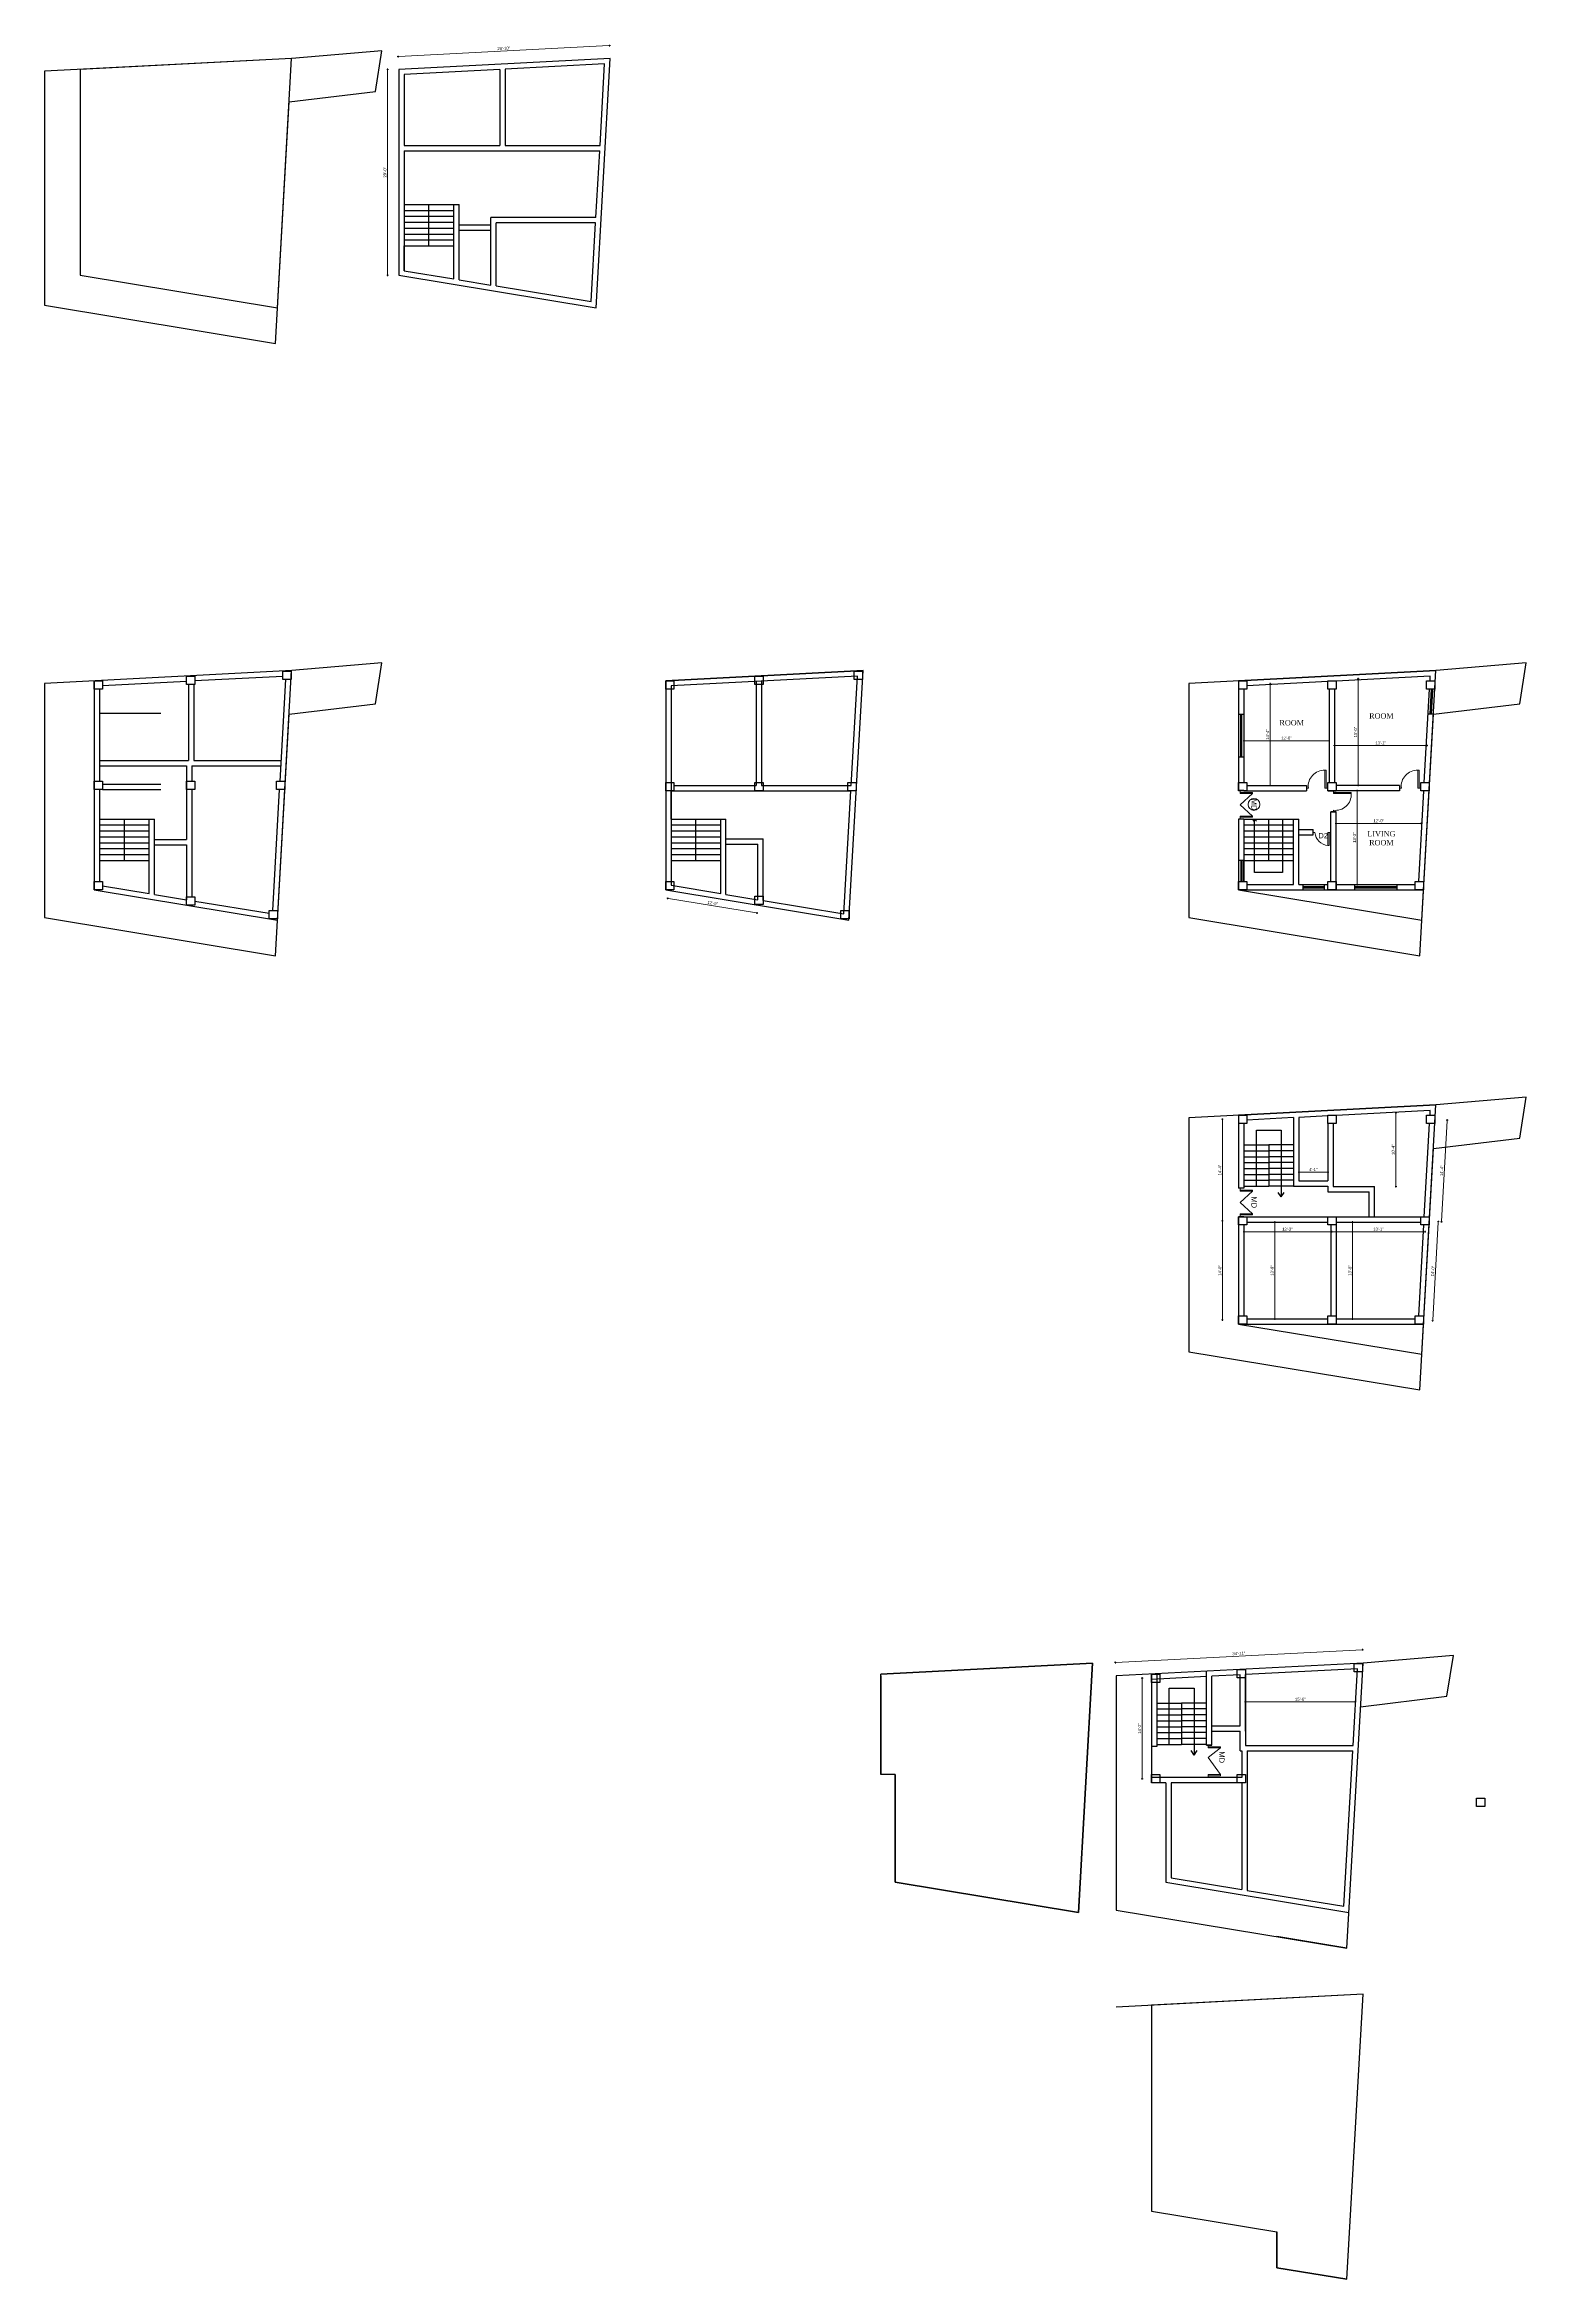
# Model space of a CAD drawing. Header units: inches. Extents: x -14619 to 1971361, y -855114 to -978.
# Drawn here: x 27634 to 30141, y -14253 to -10473 of the extents above; entities that cross this region are included whole.
import ezdxf
from ezdxf.enums import TextEntityAlignment as Align

# ---------------------------------------------------------------- set-up
doc = ezdxf.new("R2010")
doc.units = ezdxf.units.IN
doc.header["$LTSCALE"] = 0.5
doc.header["$MEASUREMENT"] = 0
doc.header["$PDMODE"] = 66
for name, color, linetype, lineweight in [('ELEVATION', 85, 'Continuous', 9), ('hatch', 9, 'Continuous', 0), ('Toilet', 7, 'Continuous', 25)]:
    doc.layers.add(name, color=color, linetype=linetype, lineweight=lineweight)
doc.styles.get("Standard").update_dxf_attribs({"font": 'arial.ttf'})
doc.dimstyles.new('S8', dxfattribs={"dimtxt": 5, "dimasz": 1, "dimexe": 6, "dimexo": 18, "dimgap": 1.9375, "dimtad": 1, "dimdec": 0, "dimzin": 3, "dimdsep": 46, "dimlunit": 4, "dimtxsty": 'Standard', "dimblk": 'dot 2', "dimcen": 12, "dimse1": 1, "dimse2": 1, "dimclrd": 1, "dimclre": 1, "dimclrt": 256, "dimadec": 0, "dimazin": 0, "dimtfac": 0.75, "dimtdec": 0, "dimtix": 1, "dimtmove": 1, "dimatfit": 3, "dimldrblk": 'DOT', "dimfxl": 1, "dimtolj": 1, "dimtzin": 0, "dimlwd": 9, "dimlwe": 9, "dimarcsym": 0})

# ---------------------------------------------------------------- blocks, each defined once
blk = doc.blocks.new('dot1')
at = {"layer": 'hatch'}
h = blk.add_hatch(color=256, dxfattribs=at)
edge = h.paths.add_edge_path()
edge.add_arc((0, 0), 1, 0, 360)
for p, q in [((3, 0), (-3, 0)), ((0, 3), (0, -3))]:
    blk.add_line(p, q, dxfattribs=at)
blk.add_circle((0, 0), 1, dxfattribs=at)
blk = doc.blocks.new('dot 2')
at = {"layer": 'hatch', "xscale": 0.5, "yscale": 0.5, "zscale": 0.5}
blk.add_blockref('dot1', (0, 0), dxfattribs=at)
blk = doc.blocks.new('*D912')
at = {"layer": 'Defpoints', "color": 0, "transparency": 16777216}
for p in [(28231.8, -10493.1), (28590.8, -10496.1), (28232.9, -10514.7)]:
    blk.add_point(p, dxfattribs=at)
at = {"layer": 'Toilet', "color": 1, "lineweight": 9, "transparency": 16777216}
blk.add_line((28588.7, -10474.6), (28232.8, -10493.1), dxfattribs=at)
for p, rotation in [((28231.8, -10493.1), 182.975964946168), ((28589.7, -10474.5), 2.975964946167994)]:
    blk.add_blockref('dot 2', p, dxfattribs=dict(at, rotation=rotation))
at = {"layer": 'Toilet', "transparency": 16777216, "insert": (28410.5, -10479.3), "char_height": 5, "attachment_point": 5, "rotation": 2.976}
blk.add_mtext('\\A1;29\'-10"', dxfattribs=at)
blk = doc.blocks.new('_Dot')
at = {"color": 0, "linetype": 'ByBlock', "lineweight": -2}
blk.add_line((-0.5, 0), (-1, 0), dxfattribs=at)
at = {"color": 0, "linetype": 'ByBlock', "const_width": 0.5}
blk.add_lwpolyline([(-0.25, 0, 1), (0.25, 0, 1)], format="xyb", close=True, dxfattribs=at)
blk = doc.blocks.new('*D913')
at = {"layer": 'Defpoints', "color": 0, "transparency": 16777216}
for p in [(28232.9, -10514.7), (28214, -10862.9), (28232.9, -10862.9)]:
    blk.add_point(p, dxfattribs=at)
at = {"layer": 'Toilet', "color": 1, "lineweight": 9, "transparency": 16777216}
blk.add_line((28214, -10515.7), (28214, -10861.9), dxfattribs=at)
for p, rotation in [((28214, -10514.7), 90), ((28214, -10862.9), 270)]:
    blk.add_blockref('dot 2', p, dxfattribs=dict(at, rotation=rotation))
at = {"layer": 'Toilet', "transparency": 16777216, "insert": (28209.5, -10688.8), "char_height": 5, "attachment_point": 5, "rotation": 90}
blk.add_mtext('\\A1;29\'-0"', dxfattribs=at)
blk = doc.blocks.new('*D917')
at = {"layer": 'Defpoints', "color": 0, "transparency": 16777216}
for p in [(29899, -11545.4), (29856.6, -11725.8), (29899, -11725.8)]:
    blk.add_point(p, dxfattribs=at)
at = {"layer": 'Toilet', "color": 1, "lineweight": 9, "transparency": 16777216}
blk.add_line((29856.6, -11546.4), (29856.6, -11724.8), dxfattribs=at)
for p, rotation in [((29856.6, -11545.4), 90), ((29856.6, -11725.8), 270)]:
    blk.add_blockref('dot 2', p, dxfattribs=dict(at, rotation=rotation))
at = {"layer": 'Toilet', "transparency": 16777216, "insert": (29852.2, -11635.6), "char_height": 5, "attachment_point": 5, "rotation": 90}
blk.add_mtext('\\A1;15\'-0"', dxfattribs=at)
blk = doc.blocks.new('*D918')
at = {"layer": 'Defpoints', "color": 0, "transparency": 16777216}
for p in [(29816.3, -11642), (29973, -11642), (29973, -11658.4)]:
    blk.add_point(p, dxfattribs=at)
at = {"layer": 'Toilet', "color": 1, "lineweight": 9, "transparency": 16777216}
blk.add_line((29817.3, -11658.4), (29972, -11658.4), dxfattribs=at)
at = {"layer": 'Toilet', "color": 1, "lineweight": 9, "transparency": 16777216, "rotation": 180}
blk.add_blockref('dot 2', (29816.3, -11658.4), dxfattribs=at)
at = {"layer": 'Toilet', "color": 1, "lineweight": 9, "transparency": 16777216}
blk.add_blockref('dot 2', (29973, -11658.4), dxfattribs=at)
at = {"layer": 'Toilet', "transparency": 16777216, "insert": (29894.7, -11653.9), "char_height": 5, "attachment_point": 5}
blk.add_mtext('\\A1;13\'-1"', dxfattribs=at)
blk = doc.blocks.new('*D919')
at = {"layer": 'Defpoints', "color": 0, "transparency": 16777216}
for p in [(29663.3, -11642), (29663.3, -11650.2), (29807.3, -11642)]:
    blk.add_point(p, dxfattribs=at)
at = {"layer": 'Toilet', "color": 1, "lineweight": 9, "transparency": 16777216}
blk.add_line((29806.3, -11650.2), (29664.3, -11650.2), dxfattribs=at)
at = {"layer": 'Toilet', "color": 1, "lineweight": 9, "transparency": 16777216, "rotation": 180}
blk.add_blockref('dot 2', (29663.3, -11650.2), dxfattribs=at)
at = {"layer": 'Toilet', "color": 1, "lineweight": 9, "transparency": 16777216}
blk.add_blockref('dot 2', (29807.3, -11650.2), dxfattribs=at)
at = {"layer": 'Toilet', "transparency": 16777216, "insert": (29735.3, -11645.7), "char_height": 5, "attachment_point": 5}
blk.add_mtext('\\A1;12\'-0"', dxfattribs=at)
blk = doc.blocks.new('*D920')
at = {"layer": 'Defpoints', "color": 0, "transparency": 16777216}
for p in [(29736.9, -11553.8), (29707.8, -11725.8), (29736.9, -11725.8)]:
    blk.add_point(p, dxfattribs=at)
at = {"layer": 'Toilet', "color": 1, "lineweight": 9, "transparency": 16777216}
blk.add_line((29707.8, -11554.8), (29707.8, -11724.8), dxfattribs=at)
for p, rotation in [((29707.8, -11553.8), 90), ((29707.8, -11725.8), 270)]:
    blk.add_blockref('dot 2', p, dxfattribs=dict(at, rotation=rotation))
at = {"layer": 'Toilet', "transparency": 16777216, "insert": (29703.3, -11639.8), "char_height": 5, "attachment_point": 5, "rotation": 90}
blk.add_mtext('\\A1;14\'-4"', dxfattribs=at)
blk = doc.blocks.new('*D922')
at = {"layer": 'Defpoints', "color": 0, "transparency": 16777216}
for p in [(29864.1, -13187.7), (29865.3, -13210.3), (29446.9, -13232)]:
    blk.add_point(p, dxfattribs=at)
at = {"layer": 'Toilet', "color": 1, "lineweight": 9, "transparency": 16777216}
blk.add_line((29446.7, -13209.4), (29863.1, -13187.7), dxfattribs=at)
for p, rotation in [((29864.1, -13187.7), 2.975964946167806), ((29445.7, -13209.4), 182.9759649461678)]:
    blk.add_blockref('dot 2', p, dxfattribs=dict(at, rotation=rotation))
at = {"layer": 'Toilet', "transparency": 16777216, "insert": (29654.7, -13194), "char_height": 5, "attachment_point": 5, "rotation": 2.976}
blk.add_mtext('\\A1;34\'-11"', dxfattribs=at)
blk = doc.blocks.new('*D965')
at = {"color": 1, "lineweight": 9, "transparency": 16777216}
blk.add_line((30007.2, -12293.1), (29997.6, -12462.9), dxfattribs=at)
at = {"layer": 'Defpoints', "color": 0, "transparency": 16777216}
for p in [(29979.4, -12290.5), (29969.8, -12462.3), (29997.6, -12463.9)]:
    blk.add_point(p, dxfattribs=at)
at = {"color": 1, "lineweight": 9, "transparency": 16777216}
for p, rotation in [((30007.3, -12292.1), 86.77451339904542), ((29997.6, -12463.9), 266.7745133990454)]:
    blk.add_blockref('dot 2', p, dxfattribs=dict(at, rotation=rotation))
at = {"transparency": 16777216, "insert": (29998, -12377.7), "char_height": 5, "attachment_point": 5, "rotation": 86.7745}
blk.add_mtext('\\A1;14\'-4"', dxfattribs=at)
blk = doc.blocks.new('*D966')
at = {"color": 1, "lineweight": 9, "transparency": 16777216}
blk.add_line((29982.8, -12630.2), (29992.1, -12464.6), dxfattribs=at)
at = {"layer": 'Defpoints', "color": 0, "transparency": 16777216}
for p in [(29969.8, -12462.3), (29992.2, -12463.6), (29960.3, -12630)]:
    blk.add_point(p, dxfattribs=at)
at = {"color": 1, "lineweight": 9, "transparency": 16777216}
for p, rotation in [((29992.2, -12463.6), 86.77451339904538), ((29982.7, -12631.2), 266.7745133990454)]:
    blk.add_blockref('dot 2', p, dxfattribs=dict(at, rotation=rotation))
at = {"transparency": 16777216, "insert": (29983, -12547.2), "char_height": 5, "attachment_point": 5, "rotation": 86.7745}
blk.add_mtext('\\A1;14\'-0"', dxfattribs=at)
blk = doc.blocks.new('*D967')
at = {"color": 1, "lineweight": 9, "transparency": 16777216}
blk.add_line((29813.3, -12480.7), (29968.8, -12480.7), dxfattribs=at)
at = {"layer": 'Defpoints', "color": 0, "transparency": 16777216}
for p in [(29812.3, -12462.3), (29969.8, -12462.3), (29969.8, -12480.7)]:
    blk.add_point(p, dxfattribs=at)
at = {"color": 1, "lineweight": 9, "transparency": 16777216, "rotation": 180}
blk.add_blockref('dot 2', (29812.3, -12480.7), dxfattribs=at)
at = {"color": 1, "lineweight": 9, "transparency": 16777216}
blk.add_blockref('dot 2', (29969.8, -12480.7), dxfattribs=at)
at = {"transparency": 16777216, "insert": (29891, -12476.2), "char_height": 5, "attachment_point": 5}
blk.add_mtext('\\A1;13\'-1"', dxfattribs=at)
blk = doc.blocks.new('*D969')
at = {"color": 1, "lineweight": 9, "transparency": 16777216}
blk.add_line((29664.3, -12481), (29809.3, -12481), dxfattribs=at)
at = {"layer": 'Defpoints', "color": 0, "transparency": 16777216}
for p in [(29663.3, -12469.3), (29810.3, -12469.3), (29810.3, -12481)]:
    blk.add_point(p, dxfattribs=at)
at = {"color": 1, "lineweight": 9, "transparency": 16777216, "rotation": 180}
blk.add_blockref('dot 2', (29663.3, -12481), dxfattribs=at)
at = {"color": 1, "lineweight": 9, "transparency": 16777216}
blk.add_blockref('dot 2', (29810.3, -12481), dxfattribs=at)
at = {"transparency": 16777216, "insert": (29736.8, -12476.5), "char_height": 5, "attachment_point": 5}
blk.add_mtext('\\A1;12\'-3"', dxfattribs=at)
blk = doc.blocks.new('*D970')
at = {"color": 1, "lineweight": 9, "transparency": 16777216}
blk.add_line((29847.1, -12465.3), (29847.1, -12627), dxfattribs=at)
at = {"layer": 'Defpoints', "color": 0, "transparency": 16777216}
for p in [(29819.3, -12464.3), (29819.3, -12628), (29847.1, -12628)]:
    blk.add_point(p, dxfattribs=at)
at = {"color": 1, "lineweight": 9, "transparency": 16777216}
for p, rotation in [((29847.1, -12464.3), 90), ((29847.1, -12628), 270)]:
    blk.add_blockref('dot 2', p, dxfattribs=dict(at, rotation=rotation))
at = {"transparency": 16777216, "insert": (29842.6, -12546.2), "char_height": 5, "attachment_point": 5, "rotation": 90}
blk.add_mtext('\\A1;13\'-8"', dxfattribs=at)
blk = doc.blocks.new('*D971')
at = {"color": 1, "lineweight": 9, "transparency": 16777216}
blk.add_line((29715.5, -12465.3), (29715.5, -12627), dxfattribs=at)
at = {"layer": 'Defpoints', "color": 0, "transparency": 16777216}
for p in [(29736.8, -12464.3), (29715.5, -12628), (29736.8, -12628)]:
    blk.add_point(p, dxfattribs=at)
at = {"color": 1, "lineweight": 9, "transparency": 16777216}
for p, rotation in [((29715.5, -12464.3), 90), ((29715.5, -12628), 270)]:
    blk.add_blockref('dot 2', p, dxfattribs=dict(at, rotation=rotation))
at = {"transparency": 16777216, "insert": (29711, -12546.2), "char_height": 5, "attachment_point": 5, "rotation": 90}
blk.add_mtext('\\A1;13\'-8"', dxfattribs=at)
blk = doc.blocks.new('*D973')
at = {"color": 1, "lineweight": 9, "transparency": 16777216}
blk.add_line((29850.6, -13275.9), (29666.8, -13275.9), dxfattribs=at)
at = {"layer": 'Defpoints', "color": 0, "transparency": 16777216}
for p in [(29665.8, -13275.9), (29665.8, -13284.7), (29851.6, -13284.7)]:
    blk.add_point(p, dxfattribs=at)
at = {"color": 1, "lineweight": 9, "transparency": 16777216, "rotation": 180}
blk.add_blockref('dot 2', (29665.8, -13275.9), dxfattribs=at)
at = {"color": 1, "lineweight": 9, "transparency": 16777216}
blk.add_blockref('dot 2', (29851.6, -13275.9), dxfattribs=at)
at = {"transparency": 16777216, "insert": (29758.7, -13271.4), "char_height": 5, "attachment_point": 5}
blk.add_mtext('\\A1;15\'-6"', dxfattribs=at)
blk = doc.blocks.new('*D974')
at = {"color": 1, "lineweight": 9, "transparency": 16777216}
blk.add_line((29626.9, -12291.6), (29626.9, -12461.3), dxfattribs=at)
at = {"layer": 'Defpoints', "color": 0, "transparency": 16777216}
for p in [(29661.4, -12290.6), (29626.9, -12462.3), (29661.3, -12462.3)]:
    blk.add_point(p, dxfattribs=at)
at = {"color": 1, "lineweight": 9, "transparency": 16777216}
for p, rotation in [((29626.9, -12290.6), 90), ((29626.9, -12462.3), 270)]:
    blk.add_blockref('dot 2', p, dxfattribs=dict(at, rotation=rotation))
at = {"transparency": 16777216, "insert": (29622.4, -12376.4), "char_height": 5, "attachment_point": 5, "rotation": 90}
blk.add_mtext('\\A1;14\'-4"', dxfattribs=at)
blk = doc.blocks.new('*D975')
at = {"color": 1, "lineweight": 9, "transparency": 16777216}
blk.add_line((29626.9, -12463.3), (29626.9, -12629), dxfattribs=at)
at = {"layer": 'Defpoints', "color": 0, "transparency": 16777216}
for p in [(29661.3, -12462.3), (29626.9, -12630), (29661.3, -12630)]:
    blk.add_point(p, dxfattribs=at)
at = {"color": 1, "lineweight": 9, "transparency": 16777216}
for p, rotation in [((29626.9, -12462.3), 90), ((29626.9, -12630), 270)]:
    blk.add_blockref('dot 2', p, dxfattribs=dict(at, rotation=rotation))
at = {"transparency": 16777216, "insert": (29622.4, -12546.2), "char_height": 5, "attachment_point": 5, "rotation": 90}
blk.add_mtext('\\A1;14\'-0"', dxfattribs=at)

msp = doc.modelspace()

# ---------------------------------------------------------------- linework, layer by layer
at = {"layer": 'ELEVATION', "color": 146, "ltscale": 0.25, "true_color": 0x105689}
for p, q in [((29802.3, -11700.3), (29800.3, -11700.3)), ((29800.3, -11700.3), (29800.3, -11730.3)), ((29802.3, -11730.3), (29802.3, -11700.3)), ((29959.8, -11700.3), (29957.8, -11700.3)), ((29957.8, -11700.3), (29957.8, -11730.3)), ((29959.8, -11730.3), (29959.8, -11700.3)), ((29657, -11734.6), (29657, -11737.6)), ((29657, -11737.6), (29678, -11737.6)), ((29657, -11739.6), (29657, -11737.6)), ((29678, -11739.6), (29657, -11739.6)), ((29678, -11739.6), (29657, -11758.6)), ((29678, -11737.6), (29678, -11739.6)), ((29772.3, -11730.3), (29769.3, -11730.3)), ((29800.3, -11730.3), (29802.3, -11730.3)), ((29805.3, -11730.3), (29802.3, -11730.3)), ((29814.8, -11734.8), (29814.8, -11737.8)), ((29814.8, -11737.8), (29844.8, -11737.8)), ((29814.8, -11739.8), (29814.8, -11737.8)), ((29844.8, -11739.8), (29814.8, -11739.8)), ((29844.8, -11737.8), (29844.8, -11739.8)), ((29929.8, -11730.3), (29926.8, -11730.3)), ((29957.8, -11730.3), (29959.8, -11730.3)), ((29962.8, -11730.3), (29959.8, -11730.3)), ((29678, -11777.6), (29657, -11758.6)), ((29678, -11777.6), (29657, -11777.6)), ((29657, -11777.6), (29657, -11779.6)), ((29657, -11782.6), (29657, -11779.6)), ((29657, -11779.6), (29678, -11779.6)), ((29678, -11777.6), (29678, -11779.6)), ((29814.8, -11767.8), (29814.8, -11770.8)), ((29783.3, -11805.7), (29780.3, -11805.7)), ((29805.3, -11827.7), (29805.3, -11805.7)), ((29805.3, -11805.7), (29807.3, -11805.7)), ((29807.3, -11827.7), (29805.3, -11827.7)), ((29810.3, -11805.7), (29807.3, -11805.7)), ((29807.3, -11805.7), (29807.3, -11827.7)), ((29657, -12407.3), (29657, -12410.3)), ((29657, -12410.3), (29678, -12410.3)), ((29657, -12412.3), (29657, -12410.3)), ((29678, -12412.3), (29657, -12412.3)), ((29678, -12412.3), (29657, -12431.3)), ((29678, -12450.3), (29657, -12431.3)), ((29678, -12410.3), (29678, -12412.3)), ((29678, -12450.3), (29657, -12450.3)), ((29657, -12450.3), (29657, -12452.3)), ((29657, -12455.3), (29657, -12452.3)), ((29657, -12452.3), (29678, -12452.3)), ((29678, -12450.3), (29678, -12452.3)), ((29602.5, -13348.9), (29602.5, -13351.9)), ((29602.5, -13351.9), (29623.5, -13351.9)), ((29602.5, -13353.9), (29602.5, -13351.9)), ((29623.5, -13353.9), (29602.5, -13353.9)), ((29623.5, -13353.9), (29602.5, -13369.9)), ((29623.5, -13398.9), (29602.5, -13369.9)), ((29623.5, -13351.9), (29623.5, -13353.9)), ((29623.5, -13398.9), (29602.5, -13398.9)), ((29602.5, -13398.9), (29602.5, -13400.9)), ((29602.5, -13403.9), (29602.5, -13400.9)), ((29602.5, -13400.9), (29623.5, -13400.9)), ((29623.5, -13398.9), (29623.5, -13400.9))]:
    msp.add_line(p, q, dxfattribs=at)
at = {"layer": 'ELEVATION'}
msp.add_circle((29680.3, -11757.9), 10.1, dxfattribs=at)
at = {"layer": 'ELEVATION', "color": 146, "ltscale": 0.25, "true_color": 0x105689}
for centre, radius, start, end in [((29798.9, -11727.1), 26.8, 86.8879, 187.062), ((29956.3, -11727.1), 26.8, 86.8879, 187.062), ((29818.1, -11741.3), 26.8, 262.938, 3.1121), ((29808.5, -11802.5), 25.4, 187.2043, 262.7957)]:
    msp.add_arc(centre, radius, start, end, dxfattribs=at)
at = {"layer": 'Toilet'}
for p, q in [((28027.7, -10918), (28051.5, -10496.1)), ((28581.3, -10505.6), (28412.9, -10514.4)), ((28573.5, -10643.3), (28581.3, -10505.6)), ((27693.6, -10514.7), (27693.6, -10862.9)), ((28403.9, -10514.8), (28241.9, -10523.3)), ((28241.9, -10523.3), (28241.9, -10643.3)), ((28403.9, -10514.8), (28403.9, -10643.3)), ((28412.9, -10514.4), (28412.9, -10643.3)), ((28241.9, -10643.3), (28403.9, -10643.3)), ((28241.9, -10652.3), (28573, -10652.3)), ((28241.9, -10652.3), (28241.9, -10855.3)), ((28412.9, -10643.3), (28573.5, -10643.3)), ((28566.6, -10765.3), (28573, -10652.3)), ((28241.9, -10743.3), (28325.9, -10743.3)), ((28241.9, -10753.3), (28325.9, -10753.3)), ((28241.9, -10763.3), (28325.9, -10763.3)), ((28283.9, -10813.3), (28283.9, -10743.3)), ((28325.9, -10869.1), (28325.9, -10743.3)), ((28325.9, -10743.3), (28334.9, -10743.3)), ((28334.9, -10870.6), (28334.9, -10743.3)), ((28388.9, -10879.5), (28388.9, -10765.3)), ((28566.6, -10765.3), (28388.9, -10765.3)), ((28241.9, -10773.3), (28325.9, -10773.3)), ((28241.9, -10783.3), (28325.9, -10783.3)), ((28241.9, -10793.3), (28325.9, -10793.3)), ((28241.9, -10803.3), (28325.9, -10803.3)), ((28334.9, -10777.6), (28388.9, -10777.6)), ((28334.9, -10786.6), (28388.9, -10786.6)), ((28397.9, -10881), (28397.9, -10774.3)), ((28566.1, -10774.3), (28397.9, -10774.3)), ((28558.6, -10907.5), (28566.1, -10774.3)), ((28241.9, -10855.3), (28241.9, -10813.3)), ((28241.9, -10813.3), (28325.9, -10813.3)), ((27693.6, -10862.9), (28027.7, -10918)), ((28241.9, -10855.3), (28325.9, -10869.1)), ((28334.9, -10870.6), (28388.9, -10879.5)), ((28397.9, -10881), (28558.6, -10907.5)), ((27717.6, -11549.1), (27717.6, -11902.5)), ((27726.6, -11563.1), (27726.6, -11718.8)), ((27873.6, -11550), (27731.6, -11557.4)), ((27877.2, -11555), (27877.2, -11683.8)), ((27886.2, -11555), (27886.2, -11683.8)), ((28036.7, -11541.5), (27887.6, -11549.2)), ((28027.7, -11953.6), (28051.5, -11531.7)), ((28032, -11718.8), (28041.7, -11546.5)), ((28684.7, -11549.1), (29018.6, -11531.7)), ((28684.7, -11549.1), (28684.7, -11902.5)), ((29009, -11541.2), (28693.7, -11557.6)), ((28693.7, -11557.6), (28693.7, -11894.8)), ((28837.7, -11550.1), (28837.7, -11725.8)), ((28846.7, -11550.1), (28846.7, -11725.8)), ((28994.8, -11953.6), (29018.6, -11531.7)), ((28998.6, -11725.8), (29009, -11541.2)), ((29654.3, -11549.1), (29988.2, -11531.7)), ((29654.3, -11549.1), (29654.3, -11734.8)), ((29663.3, -11563.1), (29663.3, -11720.8)), ((29805.3, -11550.2), (29668.4, -11557.3)), ((29807.3, -11563.1), (29807.3, -11720.8)), ((29816.3, -11563.1), (29816.3, -11720.8)), ((29978.7, -11541.2), (29819.3, -11549.5)), ((29964.4, -11953.6), (29988.2, -11531.7)), ((29968.5, -11720.8), (29977.4, -11563.1)), ((29978.2, -11549.1), (29978.7, -11541.2)), ((29978.5, -11605.5), (29980.9, -11563)), ((29980.5, -11605.5), (29982.9, -11563)), ((27726.6, -11603.8), (27830, -11603.8)), ((29663.3, -11606), (29654.3, -11606)), ((29657.8, -11678), (29657.8, -11606)), ((29659.8, -11678), (29659.8, -11606)), ((29984.1, -11605.5), (29975, -11605.5)), ((29663.3, -11678), (29654.3, -11678)), ((27726.6, -11683.8), (27877.2, -11683.8)), ((27726.6, -11692.8), (27873.6, -11692.8)), ((27873.6, -11692.8), (27873.6, -11817.2)), ((27882.6, -11692.8), (27882.6, -11718.8)), ((27882.6, -11692.8), (28033.4, -11692.8)), ((27886.2, -11683.8), (28033.9, -11683.8)), ((27726.6, -11732.8), (27726.6, -11888.5)), ((27731.6, -11723.8), (27830, -11723.8)), ((27731.6, -11732.8), (27830, -11732.8)), ((27882.6, -11732.8), (27882.6, -11914.2)), ((28019.6, -11937.3), (28031.2, -11732.8)), ((28693.7, -11782.8), (28693.7, -11734.8)), ((28693.7, -11734.8), (28998.1, -11734.8)), ((28698.7, -11725.8), (28837.7, -11725.8)), ((28846.7, -11725.8), (28998.6, -11725.8)), ((28986.4, -11943.1), (28998.1, -11734.8)), ((29663.3, -11734.6), (29654.3, -11734.6)), ((29663.3, -11734.8), (29769.3, -11734.8)), ((29668.3, -11725.8), (29769.3, -11725.8)), ((29769.3, -11725.8), (29769.3, -11734.8)), ((29769.3, -11725.8), (29769.3, -11734.8)), ((29769.3, -11725.8), (29769.3, -11734.8)), ((29805.3, -11734.8), (29819.3, -11734.8)), ((29926.8, -11734.8), (29814.3, -11734.8)), ((29926.8, -11725.8), (29819.3, -11725.8)), ((29926.8, -11725.8), (29926.8, -11734.8)), ((29926.8, -11725.8), (29926.8, -11734.8)), ((29959.1, -11888.5), (29967.8, -11734.8)), ((27726.6, -11782.8), (27810.6, -11782.8)), ((27768.6, -11852.8), (27768.6, -11782.8)), ((27810.6, -11908.7), (27810.6, -11782.8)), ((27810.6, -11782.8), (27819.6, -11782.8)), ((27819.6, -11910.2), (27819.6, -11782.8)), ((28693.7, -11782.8), (28777.7, -11782.8)), ((28735.7, -11852.8), (28735.7, -11782.8)), ((28777.7, -11908.7), (28777.7, -11782.8)), ((28777.7, -11782.8), (28786.7, -11782.8)), ((28786.7, -11910.2), (28786.7, -11782.8)), ((29654.3, -11782.8), (29654.3, -11902.5)), ((29663.3, -11782.8), (29654.3, -11782.8)), ((29663.3, -11782.8), (29654.3, -11782.8)), ((29663.3, -11782.8), (29663.3, -11888.5)), ((29663.3, -11782.8), (29747.3, -11782.8)), ((29681.4, -11782.8), (29678.4, -11786.6)), ((29681.4, -11872.9), (29681.4, -11782.8)), ((29681.4, -11782.8), (29684.3, -11786.6)), ((29705.3, -11852.8), (29705.3, -11782.8)), ((29728.8, -11782.8), (29728.8, -11872.9)), ((29747.3, -11893.5), (29747.3, -11782.8)), ((29747.3, -11782.8), (29756.3, -11782.8)), ((29756.3, -11893.5), (29756.3, -11782.8)), ((29810.3, -11888.5), (29810.3, -11770.8)), ((29810.3, -11770.8), (29819.3, -11770.8)), ((29819.3, -11770.8), (29810.3, -11770.8)), ((29819.3, -11770.8), (29810.3, -11770.8)), ((29819.3, -11770.8), (29810.3, -11770.8)), ((29819.3, -11902.5), (29819.3, -11770.8)), ((27726.6, -11792.8), (27810.6, -11792.8)), ((27726.6, -11802.8), (27810.6, -11802.8)), ((27726.6, -11812.8), (27810.6, -11812.8)), ((27726.6, -11822.8), (27810.6, -11822.8)), ((27819.6, -11817.2), (27873.6, -11817.2)), ((27819.6, -11826.2), (27873.6, -11826.2)), ((27873.6, -11826.2), (27873.6, -11919.1)), ((28693.7, -11792.8), (28777.7, -11792.8)), ((28693.7, -11802.8), (28777.7, -11802.8)), ((28693.7, -11812.8), (28777.7, -11812.8)), ((28693.7, -11822.8), (28777.7, -11822.8)), ((28786.7, -11816), (28849.7, -11816)), ((28786.7, -11825), (28840.7, -11825)), ((28840.7, -11919.1), (28840.7, -11825)), ((28849.7, -11920.6), (28849.7, -11816)), ((29663.3, -11792.8), (29747.3, -11792.8)), ((29663.3, -11802.8), (29747.3, -11802.8)), ((29663.3, -11812.8), (29747.3, -11812.8)), ((29663.3, -11822.8), (29747.3, -11822.8)), ((29756.3, -11800.5), (29780.3, -11800.5)), ((29756.3, -11809.5), (29780.3, -11809.5)), ((29780.3, -11809.5), (29780.3, -11800.5)), ((27726.6, -11832.8), (27810.6, -11832.8)), ((27726.6, -11842.8), (27810.6, -11842.8)), ((27726.6, -11852.8), (27810.6, -11852.8)), ((28693.7, -11832.8), (28777.7, -11832.8)), ((28693.7, -11842.8), (28777.7, -11842.8)), ((28693.7, -11852.8), (28777.7, -11852.8)), ((29663.3, -11852.8), (29654.3, -11852.8)), ((29657.8, -11852.8), (29657.8, -11888.5)), ((29659.8, -11852.8), (29659.8, -11888.5)), ((29663.3, -11832.8), (29747.3, -11832.8)), ((29663.3, -11842.8), (29747.3, -11842.8)), ((29663.3, -11852.8), (29747.3, -11852.8)), ((29663.3, -11888.5), (29663.3, -11852.8)), ((27717.6, -11902.5), (28027.7, -11953.6)), ((27731.6, -11895.7), (27810.6, -11908.7)), ((28684.7, -11902.5), (28994.8, -11953.6)), ((28693.7, -11894.8), (28777.7, -11908.7)), ((29654.3, -11902.5), (29964.4, -11953.6)), ((29654.3, -11902.5), (29967.3, -11902.5)), ((29668.3, -11893.5), (29747.3, -11893.5)), ((29728.8, -11872.9), (29681.4, -11872.9)), ((29756.3, -11893.5), (29805.3, -11893.5)), ((29762.8, -11893.5), (29762.8, -11902.5)), ((29762.8, -11897), (29798.8, -11897)), ((29762.8, -11899), (29798.8, -11899)), ((29798.8, -11893.5), (29798.8, -11902.5)), ((29819.3, -11893.5), (29953.3, -11893.5)), ((29850.3, -11893.5), (29850.3, -11902.5)), ((29850.3, -11897), (29922.3, -11897)), ((29850.3, -11899), (29922.3, -11899)), ((29922.3, -11893.5), (29922.3, -11902.5)), ((27819.6, -11910.2), (27873.6, -11919.1)), ((27887.6, -11921.4), (28013.7, -11942.2)), ((28849.7, -11920.6), (28986.4, -11943.1)), ((29654.3, -12283.6), (29988.2, -12266.2)), ((29978.7, -12275.7), (29819.3, -12284)), ((29964.4, -12688.1), (29988.2, -12266.2)), ((29978.2, -12283.6), (29978.7, -12275.7)), ((29654.3, -12283.6), (29654.3, -12407.3)), ((29663.3, -12297.6), (29663.3, -12407.3)), ((29747.3, -12287.7), (29668.4, -12291.8)), ((29684.3, -12403.8), (29684.3, -12308.8)), ((29684.3, -12308.8), (29726.3, -12308.8)), ((29726.3, -12308.8), (29726.3, -12421.9)), ((29747.3, -12287.7), (29747.3, -12403.8)), ((29805.3, -12284.7), (29756.3, -12287.3)), ((29756.3, -12287.3), (29756.3, -12394.8)), ((29756.3, -12287.3), (29756.3, -12394.8)), ((29805.3, -12297.6), (29805.3, -12394.8)), ((29814.3, -12297.6), (29814.3, -12404.3)), ((29968.5, -12455.3), (29977.4, -12297.6)), ((29663.3, -12333.8), (29705.3, -12333.8)), ((29663.3, -12333.8), (29705.3, -12333.8)), ((29663.3, -12343.8), (29705.3, -12343.8)), ((29663.3, -12343.8), (29705.3, -12343.8)), ((29663.3, -12353.8), (29705.3, -12353.8)), ((29663.3, -12353.8), (29705.3, -12353.8)), ((29705.3, -12333.8), (29705.3, -12403.8)), ((29747.3, -12333.8), (29705.3, -12333.8)), ((29747.3, -12333.8), (29705.3, -12333.8)), ((29747.3, -12343.8), (29705.3, -12343.8)), ((29747.3, -12343.8), (29705.3, -12343.8)), ((29747.3, -12353.8), (29705.3, -12353.8)), ((29747.3, -12353.8), (29705.3, -12353.8)), ((29663.3, -12363.8), (29705.3, -12363.8)), ((29663.3, -12363.8), (29705.3, -12363.8)), ((29663.3, -12373.8), (29705.3, -12373.8)), ((29663.3, -12373.8), (29705.3, -12373.8)), ((29663.3, -12383.8), (29705.3, -12383.8)), ((29663.3, -12383.8), (29705.3, -12383.8)), ((29663.3, -12393.8), (29705.3, -12393.8)), ((29663.3, -12393.8), (29705.3, -12393.8)), ((29747.3, -12363.8), (29705.3, -12363.8)), ((29747.3, -12363.8), (29705.3, -12363.8)), ((29747.3, -12373.8), (29705.3, -12373.8)), ((29747.3, -12373.8), (29705.3, -12373.8)), ((29747.3, -12383.8), (29705.3, -12383.8)), ((29747.3, -12383.8), (29705.3, -12383.8)), ((29747.3, -12393.8), (29705.3, -12393.8)), ((29747.3, -12393.8), (29705.3, -12393.8)), ((29756.3, -12394.8), (29805.3, -12394.8)), ((29663.3, -12407.3), (29654.3, -12407.3)), ((29663.3, -12403.8), (29705.3, -12403.8)), ((29663.3, -12403.8), (29705.3, -12403.8)), ((29747.3, -12403.8), (29705.3, -12403.8)), ((29747.3, -12403.8), (29705.3, -12403.8)), ((29726.3, -12421.9), (29721.2, -12414.1)), ((29726.3, -12421.9), (29731.5, -12414.1)), ((29747.3, -12403.8), (29756.3, -12403.8)), ((29756.3, -12403.8), (29805.3, -12403.8)), ((29756.3, -12403.8), (29756.3, -12403.8)), ((29805.3, -12403.8), (29805.3, -12413.3)), ((29805.3, -12413.3), (29875.4, -12413.3)), ((29814.3, -12404.3), (29884.4, -12404.3)), ((29875.4, -12455.3), (29875.4, -12413.3)), ((29884.4, -12455.3), (29884.4, -12404.3)), ((29663.3, -12455.3), (29654.3, -12455.3)), ((29663.3, -12455.3), (29654.3, -12455.3)), ((29654.3, -12455.3), (29654.3, -12469.3)), ((29663.3, -12469.3), (29663.3, -12623)), ((29668.3, -12455.3), (29805.3, -12455.3)), ((29668.3, -12464.3), (29805.3, -12464.3)), ((29810.3, -12469.3), (29810.3, -12623)), ((29819.3, -12455.3), (29962.8, -12455.3)), ((29819.3, -12464.3), (29962.8, -12464.3)), ((29819.3, -12469.3), (29819.3, -12623)), ((29959.1, -12623), (29967.8, -12469.3)), ((29654.3, -12637), (29964.4, -12688.1)), ((29654.3, -12637), (29967.3, -12637)), ((29668.3, -12628), (29805.3, -12628)), ((29819.3, -12628), (29953.3, -12628)), ((29865.3, -13210.3), (29446.9, -13232)), ((29599.8, -13348.9), (29599.8, -13224.1)), ((29837.6, -13692.5), (29864.8, -13210.3)), ((30017.8, -13197.4), (29865.3, -13210.3)), ((30006.5, -13266.4), (30017.8, -13197.4)), ((29049, -13232), (29049, -13398.9)), ((29446.9, -13232), (29446.9, -13628)), ((29506.8, -13228.9), (29506.8, -13351.4)), ((29506.9, -13232), (29506.9, -13412.9)), ((29515.8, -13228.4), (29515.8, -13351.4)), ((29536.8, -13347.9), (29536.8, -13252.9)), ((29536.8, -13252.9), (29578.8, -13252.9)), ((29578.8, -13252.9), (29578.8, -13366)), ((29608.8, -13348.9), (29608.8, -13232.6)), ((29656.8, -13316.7), (29656.8, -13230.1)), ((29665.8, -13325.7), (29665.8, -13229.6)), ((29665.8, -13229.6), (29665.8, -13349.6)), ((29515.8, -13277.9), (29557.8, -13277.9)), ((29515.8, -13277.9), (29557.8, -13277.9)), ((29515.8, -13287.9), (29557.8, -13287.9)), ((29515.8, -13287.9), (29557.8, -13287.9)), ((29515.8, -13297.9), (29557.8, -13297.9)), ((29515.8, -13297.9), (29557.8, -13297.9)), ((29557.8, -13277.9), (29557.8, -13347.9)), ((29599.8, -13277.9), (29557.8, -13277.9)), ((29599.8, -13277.9), (29557.8, -13277.9)), ((29599.8, -13287.9), (29557.8, -13287.9)), ((29599.8, -13287.9), (29557.8, -13287.9)), ((29599.8, -13297.9), (29557.8, -13297.9)), ((29599.8, -13297.9), (29557.8, -13297.9)), ((29860.6, -13284.1), (30006.5, -13266.4)), ((29515.8, -13307.9), (29557.8, -13307.9)), ((29515.8, -13307.9), (29557.8, -13307.9)), ((29515.8, -13317.9), (29557.8, -13317.9)), ((29515.8, -13317.9), (29557.8, -13317.9)), ((29515.8, -13327.9), (29557.8, -13327.9)), ((29515.8, -13327.9), (29557.8, -13327.9)), ((29515.8, -13337.9), (29557.8, -13337.9)), ((29515.8, -13337.9), (29557.8, -13337.9)), ((29599.8, -13307.9), (29557.8, -13307.9)), ((29599.8, -13307.9), (29557.8, -13307.9)), ((29599.8, -13317.9), (29557.8, -13317.9)), ((29599.8, -13317.9), (29557.8, -13317.9)), ((29599.8, -13327.9), (29557.8, -13327.9)), ((29599.8, -13327.9), (29557.8, -13327.9)), ((29599.8, -13337.9), (29557.8, -13337.9)), ((29599.8, -13337.9), (29557.8, -13337.9)), ((29608.8, -13316.7), (29656.8, -13316.7)), ((29608.8, -13325.7), (29656.8, -13325.7)), ((29656.8, -13358.6), (29656.8, -13325.7)), ((29515.8, -13351.4), (29506.8, -13351.4)), ((29515.8, -13347.9), (29557.8, -13347.9)), ((29515.8, -13347.9), (29557.8, -13347.9)), ((29599.8, -13347.9), (29557.8, -13347.9)), ((29599.8, -13347.9), (29557.8, -13347.9)), ((29578.8, -13366), (29573.7, -13358.2)), ((29578.8, -13366), (29584, -13358.2)), ((29608.8, -13348.9), (29599.8, -13348.9)), ((29599.8, -13348.9), (29608.8, -13348.9)), ((29656.8, -13358.6), (29659.9, -13358.6)), ((29659.9, -13358.6), (29659.9, -13403.9)), ((29665.8, -13349.6), (29847.9, -13349.6)), ((29668.9, -13358.6), (29668.9, -13594.7)), ((29668.9, -13358.6), (29847.4, -13358.6)), ((29818.8, -13349.6), (29847.9, -13349.6)), ((29073, -13398.9), (29049, -13398.9)), ((29659.9, -13403.9), (29506.9, -13403.9)), ((29530.9, -13412.9), (29506.9, -13412.9)), ((29530.9, -13412.9), (29530.9, -13581.1)), ((29659.9, -13412.9), (29539.9, -13412.9)), ((29608.8, -13403.9), (29599.8, -13403.9)), ((29659.9, -13412.9), (29659.9, -13593.2)), ((29530.9, -13581.1), (29841, -13632.2)), ((29446.9, -13628), (29837.6, -13692.5)), ((29837.6, -13692.5), (29719.2, -13672.9)), ((29865.3, -13770.4), (29446.9, -13792.1)), ((29506.9, -13789), (29506.9, -14137.2)), ((29837.6, -14252.6), (29864.8, -13770.4)), ((29506.9, -14137.2), (29719.2, -14172.2)), ((29719.2, -14233), (29719.2, -14172.2)), ((29837.6, -14252.6), (29719.2, -14233))]:
    msp.add_line(p, q, dxfattribs=at)
for points in [[(28047.4, -10569.9), (28193.3, -10552.3), (28204.5, -10483.2), (28052.1, -10496.1), (27633.6, -10517.8), (27633.6, -10913.8), (28024.3, -10978.3)], [(28051.5, -10496.1), (27693.6, -10514.7), (27693.6, -10862.9), (28027.7, -10918)], [(28590.8, -10496.1), (28232.9, -10514.7), (28232.9, -10862.9), (28567, -10918)], [(28047.4, -11605.5), (28193.3, -11587.9), (28204.5, -11518.8), (28052.1, -11531.7), (27633.6, -11553.4), (27633.6, -11949.4), (28024.3, -12013.9)], [(29984.1, -11605.5), (30130, -11587.9), (30141.2, -11518.8), (29988.8, -11531.7), (29570.3, -11553.4), (29570.3, -11949.4), (29961, -12013.9)], [(27717.6, -11549.1), (27731.6, -11549.1), (27731.6, -11563.1), (27717.6, -11563.1)], [(27873.6, -11541), (27887.6, -11541), (27887.6, -11555), (27873.6, -11555)], [(28036.7, -11532.5), (28050.7, -11532.5), (28050.7, -11546.5), (28036.7, -11546.5)], [(29018.6, -11531.7), (28684.7, -11549.1), (28684.7, -11902.5), (28994.8, -11953.6)], [(28684.7, -11549.1), (28698.7, -11549.1), (28698.7, -11563.1), (28684.7, -11563.1)], [(28835.7, -11541.2), (28849.7, -11541.2), (28849.7, -11555.2), (28835.7, -11555.2)], [(29003.7, -11532.5), (29017.7, -11532.5), (29017.7, -11546.5), (29003.7, -11546.5)], [(29654.4, -11549.1), (29668.4, -11549.1), (29668.4, -11563.1), (29654.4, -11563.1)], [(29805.3, -11549.1), (29819.3, -11549.1), (29819.3, -11563.1), (29805.3, -11563.1)], [(29972.4, -11549), (29986.4, -11549), (29986.4, -11563), (29972.4, -11563)], [(27717.6, -11718.8), (27731.6, -11718.8), (27731.6, -11732.8), (27717.6, -11732.8)], [(27873.6, -11718.8), (27887.6, -11718.8), (27887.6, -11732.8), (27873.6, -11732.8)], [(28026.2, -11718.8), (28040.2, -11718.8), (28040.2, -11732.8), (28026.2, -11732.8)], [(28684.7, -11720.8), (28698.7, -11720.8), (28698.7, -11734.8), (28684.7, -11734.8)], [(28835.7, -11720.8), (28849.7, -11720.8), (28849.7, -11734.8), (28835.7, -11734.8)], [(28993.1, -11720.8), (29007.1, -11720.8), (29007.1, -11734.8), (28993.1, -11734.8)], [(29654.3, -11720.8), (29668.3, -11720.8), (29668.3, -11734.8), (29654.3, -11734.8)], [(29805.3, -11720.8), (29819.3, -11720.8), (29819.3, -11734.8), (29805.3, -11734.8)], [(29962.8, -11720.8), (29976.8, -11720.8), (29976.8, -11734.8), (29962.8, -11734.8)], [(27717.6, -11888.5), (27731.6, -11888.5), (27731.6, -11902.5), (27717.6, -11902.5)], [(28684.7, -11888.5), (28698.7, -11888.5), (28698.7, -11902.5), (28684.7, -11902.5)], [(29654.3, -11888.5), (29668.3, -11888.5), (29668.3, -11902.5), (29654.3, -11902.5)], [(29805.3, -11888.5), (29819.3, -11888.5), (29819.3, -11902.5), (29805.3, -11902.5)], [(29953.3, -11888.5), (29967.3, -11888.5), (29967.3, -11902.5), (29953.3, -11902.5)], [(27873.6, -11914.2), (27887.6, -11914.2), (27887.6, -11928.2), (27873.6, -11928.2)], [(28013.7, -11937.3), (28027.7, -11937.3), (28027.7, -11951.3), (28013.7, -11951.3)], [(28835.7, -11913.4), (28849.7, -11913.4), (28849.7, -11927.4), (28835.7, -11927.4)], [(28980.9, -11937.3), (28994.9, -11937.3), (28994.9, -11951.3), (28980.9, -11951.3)], [(29984.1, -12340), (30130, -12322.4), (30141.2, -12253.3), (29988.8, -12266.2), (29570.3, -12287.9), (29570.3, -12683.9), (29961, -12748.4)], [(29972.4, -12283.5), (29986.4, -12283.5), (29986.4, -12297.5), (29972.4, -12297.5)], [(29654.4, -12283.6), (29668.4, -12283.6), (29668.4, -12297.6), (29654.4, -12297.6)], [(29805.3, -12283.6), (29819.3, -12283.6), (29819.3, -12297.6), (29805.3, -12297.6)], [(29654.3, -12455.3), (29668.3, -12455.3), (29668.3, -12469.3), (29654.3, -12469.3)], [(29805.3, -12455.3), (29819.3, -12455.3), (29819.3, -12469.3), (29805.3, -12469.3)], [(29962.8, -12455.3), (29976.8, -12455.3), (29976.8, -12469.3), (29962.8, -12469.3)], [(29654.3, -12623), (29668.3, -12623), (29668.3, -12637), (29654.3, -12637)], [(29805.3, -12623), (29819.3, -12623), (29819.3, -12637), (29805.3, -12637)], [(29953.3, -12623), (29967.3, -12623), (29967.3, -12637), (29953.3, -12637)], [(29383.1, -13632.2), (29073, -13581.1), (29073, -13398.9), (29049, -13398.9), (29049, -13228.9), (29406.9, -13210.3)], [(29651.8, -13221.4), (29665.8, -13221.4), (29665.8, -13235.4), (29651.8, -13235.4)], [(29849.9, -13211), (29863.9, -13211), (29863.9, -13225), (29849.9, -13225)], [(29506.9, -13228.9), (29520.9, -13228.9), (29520.9, -13242.9), (29506.9, -13242.9)], [(29506.9, -13398.9), (29520.9, -13398.9), (29520.9, -13412.9), (29506.9, -13412.9)], [(29651.8, -13398.9), (29665.8, -13398.9), (29665.8, -13412.9), (29651.8, -13412.9)], [(30056.7, -13438.7), (30070.7, -13438.7), (30070.7, -13452.7), (30056.7, -13452.7)], [(29864.8, -13770.4), (29506.9, -13789), (29506.9, -14137.2), (29719.2, -14172.2), (29719.2, -14233), (29837.6, -14252.6)]]:
    msp.add_lwpolyline(points, close=True, dxfattribs=at)
for points in [[(29654.3, -11782.8), (29654.3, -11902.5), (29964.4, -11953.6), (29988.2, -11531.7), (29654.3, -11549.1), (29654.3, -11734.8)], [(28786.7, -11910.2), (28840.7, -11919.1)], [(29654.3, -12455.3), (29654.3, -12637), (29964.4, -12688.1), (29988.2, -12266.2), (29654.3, -12283.6)], [(29654.3, -12283.6), (29654.3, -12407.3)], [(29073, -13398.9), (29073, -13581.1), (29383.1, -13632.2), (29406.9, -13210.3), (29049, -13228.9)], [(29855.2, -13219.8), (29665.8, -13229.6)], [(29847.9, -13349.6), (29855.2, -13219.8)], [(29506.8, -13228.9), (29506.8, -13351.4)], [(29506.9, -13228.9), (29506.9, -13351.4)], [(29599.8, -13233.1), (29506.9, -13237.9)], [(29656.8, -13230.1), (29608.8, -13232.6)], [(29832.6, -13621.7), (29847.4, -13358.6)], [(29539.9, -13412.9), (29539.9, -13573.4), (29659.9, -13593.2)], [(29668.9, -13594.7), (29832.6, -13621.7)]]:
    msp.add_lwpolyline(points, dxfattribs=at)

# ---------------------------------------------------------------- texts
for p in [(29680.5, -11758.3), (29680.5, -12431), (29625.9, -13369.6)]:
    msp.add_text('MD', height=9.03, rotation=270).set_placement(p, align=Align.MIDDLE_CENTER)
msp.add_text('D2', height=9.03).set_placement((29797.4, -11810.8), align=Align.MIDDLE_CENTER)
at = {"char_height": 9.03, "width": 83.276, "attachment_point": 2}
for s, insert in [('{\\fTimes New Roman|b0|i0|c0|p18;ROOM}', (29744.1, -11615.4)), ('{\\fTimes New Roman|b0|i0|c0|p18;ROOM}', (29895.9, -11603.8)), ('{\\fTimes New Roman|b0|i0|c0|p18;LIVING ROOM}', (29895.9, -11803.1))]:
    msp.add_mtext(s, dxfattribs=dict(at, insert=insert))

# ---------------------------------------------------------------- dimensions: what is measured, and where the dimension line sits
msp.add_linear_dim(base=(29920.5, -12279.9), p1=(29849.4, -12404.3), p2=(29899, -12279.9), angle=90, dimstyle='S8', override={"dimfxl": 2, "dimfxlon": 1, "dimarcsym": 1}).render()
for base, p1, p2, picture, middle in [((29626.9, -12462.3), (29661.4, -12290.6), (29661.3, -12462.3), '*D974', (29622.4, -12376.4)), ((29626.9, -12630), (29661.3, -12462.3), (29661.3, -12630), '*D975', (29622.4, -12546.2)), ((29715.5, -12628), (29736.8, -12464.3), (29736.8, -12628), '*D971', (29711, -12546.2)), ((29847.1, -12628), (29819.3, -12464.3), (29819.3, -12628), '*D970', (29842.6, -12546.2))]:
    dim = msp.add_linear_dim(base=base, p1=p1, p2=p2, angle=90, dimstyle='S8', override={"dimfxl": 2, "dimfxlon": 1, "dimarcsym": 1})
    dim.commit()
    dim.dimension.update_dxf_attribs({"geometry": picture, "text_midpoint": middle})
for p1, distance, picture, middle in [((29979.4, -12290.5), 27.9, '*D965', (29998, -12377.7)), ((29960.3, -12630), -22.4, '*D966', (29983, -12547.2))]:
    dim = msp.add_aligned_dim(p1=p1, p2=(29969.8, -12462.3), distance=distance, dimstyle='S8', override={"dimfxl": 2, "dimfxlon": 1, "dimarcsym": 1})
    dim.commit()
    dim.dimension.update_dxf_attribs({"geometry": picture, "text_midpoint": middle})
msp.add_linear_dim(base=(29805.3, -12380.1), p1=(29756.3, -12394.8), p2=(29805.3, -12394.8), dimstyle='S8', override={"dimfxl": 2, "dimfxlon": 1, "dimarcsym": 1}).render()
for base, p1, p2, picture, middle in [((29810.3, -12481), (29663.3, -12469.3), (29810.3, -12469.3), '*D969', (29736.8, -12476.5)), ((29969.7652, -12480.7276), (29812.3197, -12462.3387), (29969.7652, -12462.3387), '*D967', (29891.0424, -12476.2355)), ((29665.8, -13275.9), (29851.6, -13284.7), (29665.8, -13284.7), '*D973', (29758.7, -13271.4))]:
    dim = msp.add_linear_dim(base=base, p1=p1, p2=p2, dimstyle='S8', override={"dimfxl": 2, "dimfxlon": 1, "dimarcsym": 1})
    dim.commit()
    dim.dimension.update_dxf_attribs({"geometry": picture, "text_midpoint": middle})
at = {"layer": 'Toilet'}
for p1, p2, distance, picture, middle in [((28590.8, -10496.1), (28232.9, -10514.7), -21.6, '*D912', (28410.5, -10479.3)), ((29446.9, -13232), (29865.3, -13210.3), 22.6, '*D922', (29654.7, -13194))]:
    dim = msp.add_aligned_dim(p1=p1, p2=p2, distance=distance, dimstyle='S8', override={"dimfxl": 2, "dimfxlon": 1, "dimarcsym": 1}, dxfattribs=at)
    dim.commit()
    dim.dimension.update_dxf_attribs({"geometry": picture, "text_midpoint": middle})
for base, p1, p2, picture, middle in [((28214, -10862.9), (28232.9, -10514.7), (28232.9, -10862.9), '*D913', (28209.5, -10688.8)), ((29707.8, -11725.8), (29736.9, -11553.8), (29736.9, -11725.8), '*D920', (29703.3, -11639.8)), ((29856.6, -11725.8), (29899, -11545.4), (29899, -11725.8), '*D917', (29852.2, -11635.6))]:
    dim = msp.add_linear_dim(base=base, p1=p1, p2=p2, angle=90, dimstyle='S8', override={"dimfxl": 2, "dimfxlon": 1, "dimarcsym": 1}, dxfattribs=at)
    dim.commit()
    dim.dimension.update_dxf_attribs({"geometry": picture, "text_midpoint": middle})
for base, p1, p2, picture, middle in [((29663.3, -11650.2), (29807.3, -11642), (29663.3, -11642), '*D919', (29735.3, -11645.7)), ((29973, -11658.4), (29816.3, -11642), (29973, -11642), '*D918', (29894.7, -11653.9))]:
    dim = msp.add_linear_dim(base=base, p1=p1, p2=p2, dimstyle='S8', override={"dimfxl": 2, "dimfxlon": 1, "dimarcsym": 1}, dxfattribs=at)
    dim.commit()
    dim.dimension.update_dxf_attribs({"geometry": picture, "text_midpoint": middle})
for base, p1, p2 in [((29854.7, -11734.8), (29886.3, -11893.5), (29886.3, -11734.8)), ((29491.1, -13235.9), (29513.9, -13405.9), (29513.9, -13235.9))]:
    msp.add_linear_dim(base=base, p1=p1, p2=p2, angle=90, dimstyle='S8', override={"dimfxl": 2, "dimfxlon": 1, "dimarcsym": 1}, dxfattribs=at).render()
msp.add_linear_dim(base=(29963.4, -11790.1), p1=(29819.3, -11836.7), p2=(29963.4, -11811.7), dimstyle='S8', override={"dimfxl": 2, "dimfxlon": 1, "dimarcsym": 1}, dxfattribs=at).render()
msp.add_aligned_dim(p1=(28691.7, -11895.5), p2=(28842.7, -11920.4), distance=-21.6, dimstyle='S8', override={"dimfxl": 2, "dimfxlon": 1, "dimarcsym": 1}, dxfattribs=at).render()

doc.saveas('drawing.dxf')
